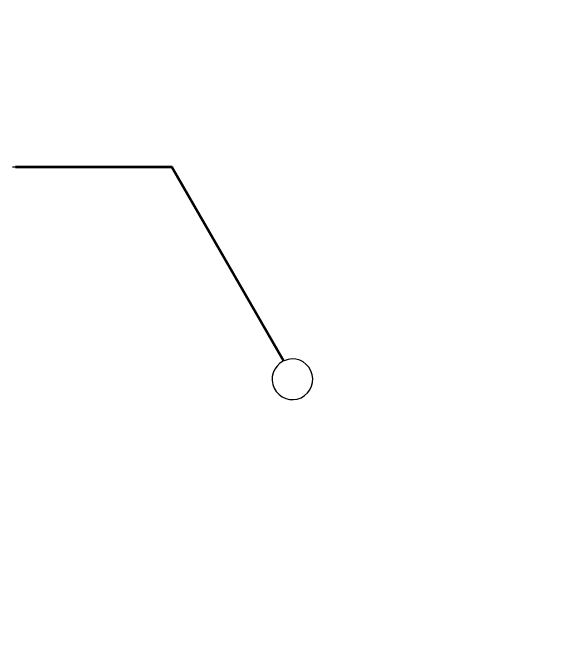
# Model space of a CAD drawing. Header units: inches. Extents: x 0 to 114300, y 0 to 114300.
# Drawn here: x 45564 to 50904, y 35428 to 41625 of the extents above; entities that cross this region are included whole.
import ezdxf

# ---------------------------------------------------------------- set-up
doc = ezdxf.new("R2010")
doc.units = ezdxf.units.IN
doc.header["$MEASUREMENT"] = 0

msp = doc.modelspace()

# ---------------------------------------------------------------- hatches: boundary and pattern name
h = msp.add_hatch()
h.set_pattern_fill('ANSI31', color=256, scale=100)
h.set_pattern_definition([(45, (-3636.992, -6350), (-8.8388348, 8.8388348), [])])
h.paths.add_polyline_path([(114300, 0), (0, 0), (0, 114300), (114300, 114300)])
edge = h.paths.add_edge_path(flags=16)
edge.add_arc((57150, 57150), 50800, 288.35844, 529.79531, ccw=False)
edge.add_line((73150, 8935.5), (41150, 8935.5))
edge.add_arc((57150, 57150), 50800, 190.20469, 251.64156, ccw=False)
edge.add_arc((57150, 57150), 50800, 169.79531, 190.20469, ccw=False)

# ---------------------------------------------------------------- linework, layer by layer
for points in [[(45564.9, 40146.5), (45564.9, 40149.5), (45567.9, 40149.5), (45567.9, 40146.5)], [(45568.9, 40146.5), (45568.9, 40149.5), (45571.9, 40149.5), (45571.9, 40146.5)], [(45572.9, 40146.5), (45572.9, 40149.5), (45575.9, 40149.5), (45575.9, 40146.5)], [(45576.9, 40146.5), (45576.9, 40149.5), (45579.9, 40149.5), (45579.9, 40146.5)], [(45580.9, 40146.5), (45580.9, 40149.5), (45583.9, 40149.5), (45583.9, 40146.5)]]:
    msp.add_lwpolyline(points, close=True)
for points in [[(45587.9, 40146.5), (45584.9, 40146.5), (45584.9, 40149.5), (45587.9, 40149.5)], [(47093.7, 40153), (45587.9, 40153), (45587.9, 40149.5)], [(45587.9, 40146.5), (45587.9, 40143), (47087.9, 40143)], [(48160.4, 38285.4), (47087.9, 40143)], [(47093.7, 40153), (48169.5, 38289.7)]]:
    msp.add_lwpolyline(points)
msp.add_arc((48248, 38111.2), 195, 116.69098, 113.74214)

doc.saveas('drawing.dxf')
